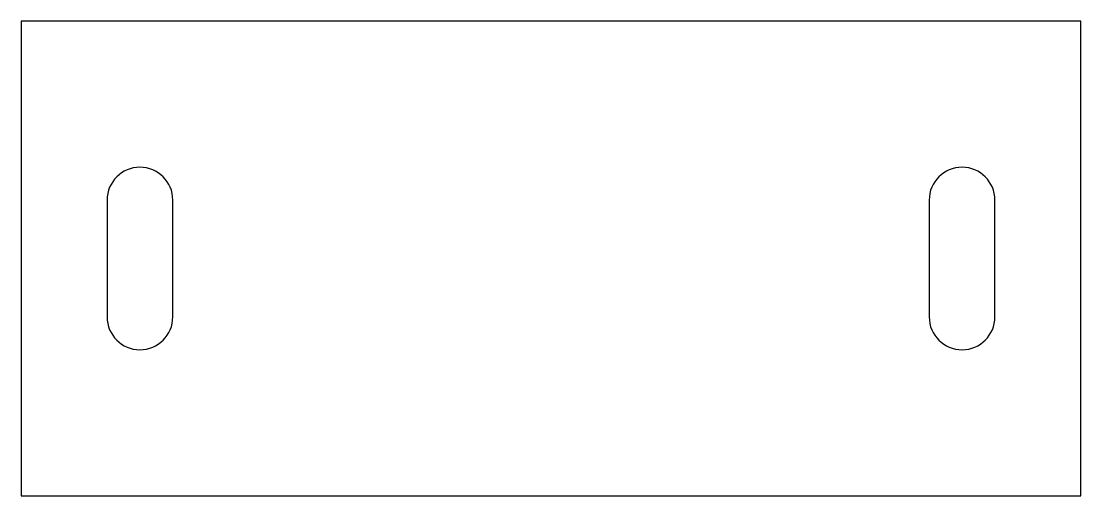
# Model space of a CAD drawing. Header units: millimetres. Extents: x -145 to 145, y -65 to 65.
import ezdxf

# ---------------------------------------------------------------- set-up
doc = ezdxf.new("R2010")
doc.units = ezdxf.units.MM

msp = doc.modelspace()

# ---------------------------------------------------------------- linework, layer by layer
at = {"color": 7, "linetype": 'Continuous', "lineweight": 25}
for p, q in [((145, 65), (-145, 65)), ((-145, 65), (-145, -65)), ((145, -65), (145, 65)), ((-121.5, 16), (-121.5, -16)), ((-103.5, -16), (-103.5, 16)), ((103.5, 16), (103.5, -16)), ((121.5, -16), (121.5, 16)), ((-145, -65), (145, -65))]:
    msp.add_line(p, q, dxfattribs=at)
for centre, start, end in [((-112.5, 16), 0, 180), ((112.5, 16), 0, 180), ((-112.5, -16), 180, 0), ((112.5, -16), 180, 0)]:
    msp.add_arc(centre, 9, start, end, dxfattribs=at)

doc.saveas('drawing.dxf')
